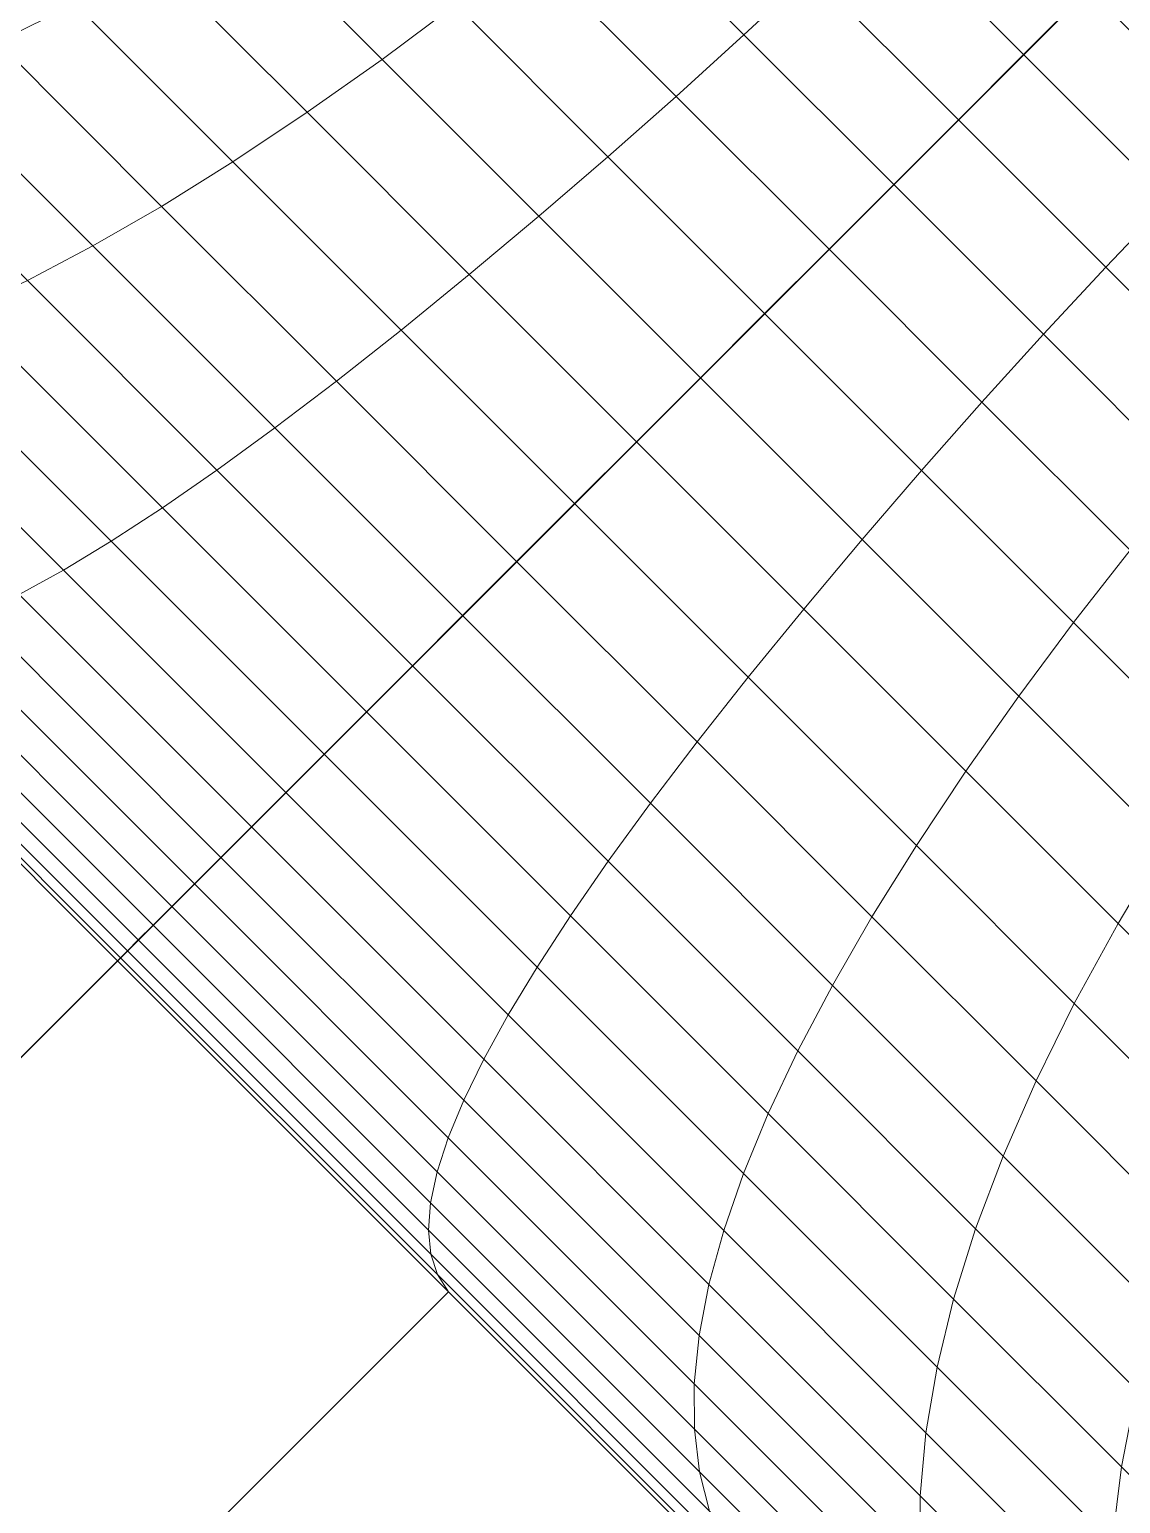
# Model space of a CAD drawing. Header units: millimetres. Extents: x 1246 to 16959, y -13818 to -1371.
# Drawn here: x 7547.013 to 7548.771, y -1390.219 to -1387.845 of the extents above; entities that cross this region are included whole.
import ezdxf

# ---------------------------------------------------------------- set-up
doc = ezdxf.new("R2010")
doc.units = ezdxf.units.MM
doc.header["$LTSCALE"] = 50
doc.layers.add('pio-Pillow Block - 3D', color=7, linetype='Continuous', lineweight=5)

# ---------------------------------------------------------------- blocks, each defined once
blk = doc.blocks.new('obj-02')
at = {"layer": 'pio-Pillow Block - 3D', "color": 7, "linetype": 'Continuous', "lineweight": 5, "transparency": 33554687}
for points in [[(51.412, 114.912), (46.0238, 109.5238), (46.0238, 109.5238), (51.412, 114.912)], [(51.412, 114.912), (51.412, 114.912), (46.0238, 109.5238), (51.412, 114.912)], [(51.412, 114.912), (46.0238, 109.5238), (46.0238, 109.5238), (51.412, 114.912)], [(51.412, 114.912), (51.412, 114.912), (46.0238, 109.5238), (51.412, 114.912)], [(51.412, 114.912), (46.0238, 109.5238), (46.0238, 109.5238), (51.412, 114.912)], [(51.412, 114.912), (51.412, 114.912), (46.0238, 109.5238), (51.412, 114.912)], [(51.412, 114.912), (46.0238, 109.5238), (46.0238, 109.5238), (51.412, 114.912)], [(51.412, 114.912), (51.412, 114.912), (46.0238, 109.5238), (51.412, 114.912)], [(51.412, 114.912), (46.0238, 109.5238), (46.0238, 109.5238), (51.412, 114.912)], [(51.412, 114.912), (51.412, 114.912), (46.0238, 109.5238), (51.412, 114.912)], [(51.412, 114.912), (46.0238, 109.5238), (46.0238, 109.5238), (51.412, 114.912)], [(51.412, 114.912), (51.412, 114.912), (46.0238, 109.5238), (51.412, 114.912)], [(51.412, 114.912), (46.0238, 109.5238), (46.0238, 109.5238), (51.412, 114.912)], [(51.412, 114.912), (51.412, 114.912), (46.0238, 109.5238), (51.412, 114.912)], [(51.412, 114.912), (46.0238, 109.5238), (46.0238, 109.5238), (51.412, 114.912)], [(51.412, 114.912), (51.412, 114.912), (46.0238, 109.5238), (51.412, 114.912)], [(51.412, 114.912), (46.0238, 109.5238), (46.0238, 109.5238), (51.412, 114.912)], [(51.412, 114.912), (51.412, 114.912), (46.0238, 109.5238), (51.412, 114.912)], [(51.412, 114.912), (46.0238, 109.5238), (46.0238, 109.5238), (51.412, 114.912)], [(51.412, 114.912), (51.412, 114.912), (46.0238, 109.5238), (51.412, 114.912)], [(51.412, 114.912), (46.0238, 109.5238), (46.0238, 109.5238), (51.412, 114.912)], [(51.412, 114.912), (51.412, 114.912), (46.0238, 109.5238), (51.412, 114.912)], [(51.412, 114.912), (46.0238, 109.5238), (46.0238, 109.5238), (51.412, 114.912)], [(51.412, 114.912), (51.412, 114.912), (46.0238, 109.5238), (51.412, 114.912)], [(51.412, 114.912), (46.0238, 109.5238), (46.0238, 109.5238), (51.412, 114.912)], [(51.412, 114.912), (51.412, 114.912), (46.0238, 109.5238), (51.412, 114.912)], [(51.412, 114.912), (46.0238, 109.5238), (46.0238, 109.5238), (51.412, 114.912)], [(51.412, 114.912), (51.412, 114.912), (46.0238, 109.5238), (51.412, 114.912)], [(51.412, 114.912), (46.0238, 109.5238), (46.0238, 109.5238), (51.412, 114.912)], [(51.412, 114.912), (51.412, 114.912), (46.0238, 109.5238), (51.412, 114.912)], [(51.412, 114.912), (46.0238, 109.5238), (46.0238, 109.5238), (51.412, 114.912)], [(51.412, 114.912), (51.412, 114.912), (46.0238, 109.5238), (51.412, 114.912)], [(51.412, 114.912), (46.0238, 109.5238), (46.0238, 109.5238), (51.412, 114.912)], [(51.412, 114.912), (51.412, 114.912), (46.0238, 109.5238), (51.412, 114.912)], [(51.412, 114.912), (46.0238, 109.5238), (46.0238, 109.5238), (51.412, 114.912)], [(51.412, 114.912), (51.412, 114.912), (46.0238, 109.5238), (51.412, 114.912)], [(51.412, 114.912), (46.0238, 109.5238), (46.0238, 109.5238), (51.412, 114.912)], [(51.412, 114.912), (51.412, 114.912), (46.0238, 109.5238), (51.412, 114.912)], [(51.412, 114.912), (46.0238, 109.5238), (46.0238, 109.5238), (51.412, 114.912)], [(51.412, 114.912), (51.412, 114.912), (46.0238, 109.5238), (51.412, 114.912)], [(51.412, 114.912), (46.0238, 109.5238), (46.0238, 109.5238), (51.412, 114.912)], [(51.412, 114.912), (51.412, 114.912), (46.0238, 109.5238), (51.412, 114.912)], [(51.412, 114.912), (46.0238, 109.5238), (46.0238, 109.5238), (51.412, 114.912)], [(51.412, 114.912), (51.412, 114.912), (46.0238, 109.5238), (51.412, 114.912)], [(51.412, 114.912), (46.0238, 109.5238), (46.0238, 109.5238), (51.412, 114.912)], [(51.412, 114.912), (51.412, 114.912), (46.0238, 109.5238), (51.412, 114.912)], [(51.412, 114.912), (46.0238, 109.5238), (46.0238, 109.5238), (51.412, 114.912)], [(51.412, 114.912), (51.412, 114.912), (46.0238, 109.5238), (51.412, 114.912)], [(51.412, 114.912), (46.0238, 109.5238), (46.0238, 109.5238), (51.412, 114.912)], [(51.412, 114.912), (51.412, 114.912), (46.0238, 109.5238), (51.412, 114.912)], [(51.412, 114.912), (46.0238, 109.5238), (46.0238, 109.5238), (51.412, 114.912)], [(51.412, 114.912), (51.412, 114.912), (46.0238, 109.5238), (51.412, 114.912)], [(51.412, 114.912), (46.0238, 109.5238), (46.0238, 109.5238), (51.412, 114.912)], [(51.412, 114.912), (51.412, 114.912), (46.0238, 109.5238), (51.412, 114.912)], [(51.412, 114.912), (46.0238, 109.5238), (46.0238, 109.5238), (51.412, 114.912)], [(51.412, 114.912), (51.412, 114.912), (46.0238, 109.5238), (51.412, 114.912)], [(51.412, 114.912), (46.0238, 109.5238), (46.0238, 109.5238), (51.412, 114.912)], [(51.412, 114.912), (51.412, 114.912), (46.0238, 109.5238), (51.412, 114.912)], [(51.412, 114.912), (46.0238, 109.5238), (46.0238, 109.5238), (51.412, 114.912)], [(51.412, 114.912), (51.412, 114.912), (46.0238, 109.5238), (51.412, 114.912)], [(51.412, 114.912), (46.0238, 109.5238), (46.0238, 109.5238), (51.412, 114.912)], [(51.412, 114.912), (51.412, 114.912), (46.0238, 109.5238), (51.412, 114.912)], [(51.412, 114.912), (46.0238, 109.5238), (46.0238, 109.5238), (51.412, 114.912)], [(51.412, 114.912), (51.412, 114.912), (46.0238, 109.5238), (51.412, 114.912)], [(51.412, 114.912), (46.0238, 109.5238), (46.0238, 109.5238), (51.412, 114.912)], [(51.412, 114.912), (51.412, 114.912), (46.0238, 109.5238), (51.412, 114.912)], [(51.412, 114.912), (46.0238, 109.5238), (46.0238, 109.5238), (51.412, 114.912)], [(51.412, 114.912), (51.412, 114.912), (46.0238, 109.5238), (51.412, 114.912)], [(51.412, 114.912), (46.0238, 109.5238), (46.0238, 109.5238), (51.412, 114.912)], [(51.412, 114.912), (51.412, 114.912), (46.0238, 109.5238), (51.412, 114.912)], [(51.412, 114.912), (46.0238, 109.5238), (46.0238, 109.5238), (51.412, 114.912)], [(51.412, 114.912), (51.412, 114.912), (46.0238, 109.5238), (51.412, 114.912)], [(51.412, 114.912), (46.0238, 109.5238), (46.0238, 109.5238), (51.412, 114.912)], [(51.412, 114.912), (51.412, 114.912), (46.0238, 109.5238), (51.412, 114.912)], [(47.9306, 112.3806), (48.1644, 112.1467), (48.2727, 112.2474), (48.0425, 112.4776), (47.9306, 112.3806)], [(48.1644, 112.1467), (47.9306, 112.3806), (48.0425, 112.4776), (48.2727, 112.2474), (48.1644, 112.1467)], [(48.38, 112.3498), (48.6149, 112.1149), (48.7201, 112.2201), (48.4863, 112.4538), (48.38, 112.3498)], [(48.6149, 112.1149), (48.38, 112.3498), (48.4863, 112.4538), (48.7201, 112.2201), (48.6149, 112.1149)], [(47.3445, 112.3441), (47.5814, 112.1072), (47.7, 112.1954), (47.4701, 112.4253), (47.3445, 112.3441)], [(47.5814, 112.1072), (47.3445, 112.3441), (47.4701, 112.4253), (47.7, 112.1954), (47.5814, 112.1072)], [(47.8164, 112.2865), (48.0552, 112.0477), (48.1644, 112.1467), (47.9306, 112.3806), (47.8164, 112.2865)], [(48.0552, 112.0477), (47.8164, 112.2865), (47.9306, 112.3806), (48.1644, 112.1467), (48.0552, 112.0477)], [(47.2154, 112.2671), (47.4606, 112.022), (47.5814, 112.1072), (47.3445, 112.3441), (47.2154, 112.2671)], [(47.4606, 112.022), (47.2154, 112.2671), (47.3445, 112.3441), (47.5814, 112.1072), (47.4606, 112.022)], [(48.2727, 112.2474), (48.5101, 112.0101), (48.6149, 112.1149), (48.38, 112.3498), (48.2727, 112.2474)], [(48.5101, 112.0101), (48.2727, 112.2474), (48.38, 112.3498), (48.6149, 112.1149), (48.5101, 112.0101)], [(47.7, 112.1954), (47.945, 111.9504), (48.0552, 112.0477), (47.8164, 112.2865), (47.7, 112.1954)], [(47.945, 111.9504), (47.7, 112.1954), (47.8164, 112.2865), (48.0552, 112.0477), (47.945, 111.9504)], [(47.0866, 112.1966), (47.3409, 111.9423), (47.4606, 112.022), (47.2154, 112.2671), (47.0866, 112.1966)], [(47.3409, 111.9423), (47.0866, 112.1966), (47.2154, 112.2671), (47.4606, 112.022), (47.3409, 111.9423)], [(48.1644, 112.1467), (48.4056, 111.9056), (48.5101, 112.0101), (48.2727, 112.2474), (48.1644, 112.1467)], [(48.4056, 111.9056), (48.1644, 112.1467), (48.2727, 112.2474), (48.5101, 112.0101), (48.4056, 111.9056)], [(46.9616, 112.1349), (47.2259, 111.8705), (47.3409, 111.9423), (47.0866, 112.1966), (46.9616, 112.1349)], [(47.2259, 111.8705), (46.9616, 112.1349), (47.0866, 112.1966), (47.3409, 111.9423), (47.2259, 111.8705)], [(48.6149, 112.1149), (48.7201, 112.2201), (48.7201, 112.2201), (48.6149, 112.1149)], [(48.8498, 111.88), (48.6149, 112.1149), (48.7201, 112.2201), (48.9538, 111.9863), (48.8498, 111.88)], [(48.6149, 112.1149), (48.8498, 111.88), (48.9538, 111.9863), (48.7201, 112.2201), (48.6149, 112.1149)], [(47.5814, 112.1072), (47.8339, 111.8547), (47.945, 111.9504), (47.7, 112.1954), (47.5814, 112.1072)], [(47.8339, 111.8547), (47.5814, 112.1072), (47.7, 112.1954), (47.945, 111.9504), (47.8339, 111.8547)], [(46.8405, 112.0819), (47.1156, 111.8068), (47.2259, 111.8705), (46.9616, 112.1349), (46.8405, 112.0819)], [(47.1156, 111.8068), (46.8405, 112.0819), (46.9616, 112.1349), (47.2259, 111.8705), (47.1156, 111.8068)], [(48.0552, 112.0477), (48.3015, 111.8015), (48.4056, 111.9056), (48.1644, 112.1467), (48.0552, 112.0477)], [(48.3015, 111.8015), (48.0552, 112.0477), (48.1644, 112.1467), (48.4056, 111.9056), (48.3015, 111.8015)], [(47.4606, 112.022), (47.7218, 111.7607), (47.8339, 111.8547), (47.5814, 112.1072), (47.4606, 112.022)], [(47.7218, 111.7607), (47.4606, 112.022), (47.5814, 112.1072), (47.8339, 111.8547), (47.7218, 111.7607)], [(48.5101, 112.0101), (48.6149, 112.1149), (48.6149, 112.1149), (48.5101, 112.0101)], [(48.7474, 111.7727), (48.5101, 112.0101), (48.6149, 112.1149), (48.8498, 111.88), (48.7474, 111.7727)], [(48.5101, 112.0101), (48.7474, 111.7727), (48.8498, 111.88), (48.6149, 112.1149), (48.5101, 112.0101)], [(46.7233, 112.0376), (47.0099, 111.751), (47.1156, 111.8068), (46.8405, 112.0819), (46.7233, 112.0376)], [(47.0099, 111.751), (46.7233, 112.0376), (46.8405, 112.0819), (47.1156, 111.8068), (47.0099, 111.751)], [(47.945, 111.9504), (48.1977, 111.6977), (48.3015, 111.8015), (48.0552, 112.0477), (47.945, 111.9504)], [(48.1977, 111.6977), (47.945, 111.9504), (48.0552, 112.0477), (48.3015, 111.8015), (48.1977, 111.6977)], [(47.3409, 111.9423), (47.612, 111.6712), (47.7218, 111.7607), (47.4606, 112.022), (47.3409, 111.9423)], [(47.612, 111.6712), (47.3409, 111.9423), (47.4606, 112.022), (47.7218, 111.7607), (47.612, 111.6712)], [(48.4056, 111.9056), (48.5101, 112.0101), (48.5101, 112.0101), (48.4056, 111.9056)], [(48.6467, 111.6644), (48.4056, 111.9056), (48.5101, 112.0101), (48.7474, 111.7727), (48.6467, 111.6644)], [(48.4056, 111.9056), (48.6467, 111.6644), (48.7474, 111.7727), (48.5101, 112.0101), (48.4056, 111.9056)], [(47.2259, 111.8705), (47.5077, 111.5888), (47.612, 111.6712), (47.3409, 111.9423), (47.2259, 111.8705)], [(47.5077, 111.5888), (47.2259, 111.8705), (47.3409, 111.9423), (47.612, 111.6712), (47.5077, 111.5888)], [(47.8339, 111.8547), (48.0943, 111.5943), (48.1977, 111.6977), (47.945, 111.9504), (47.8339, 111.8547)], [(48.0943, 111.5943), (47.8339, 111.8547), (47.945, 111.9504), (48.1977, 111.6977), (48.0943, 111.5943)], [(48.3015, 111.8015), (48.4056, 111.9056), (48.4056, 111.9056), (48.3015, 111.8015)], [(48.5477, 111.5552), (48.3015, 111.8015), (48.4056, 111.9056), (48.6467, 111.6644), (48.5477, 111.5552)], [(48.3015, 111.8015), (48.5477, 111.5552), (48.6467, 111.6644), (48.4056, 111.9056), (48.3015, 111.8015)], [(47.1156, 111.8068), (47.4088, 111.5136), (47.5077, 111.5888), (47.2259, 111.8705), (47.1156, 111.8068)], [(47.4088, 111.5136), (47.1156, 111.8068), (47.2259, 111.8705), (47.5077, 111.5888), (47.4088, 111.5136)], [(48.9776, 111.5425), (48.7474, 111.7727), (48.8498, 111.88), (49.0776, 111.6522), (48.9776, 111.5425)], [(48.7474, 111.7727), (48.9776, 111.5425), (49.0776, 111.6522), (48.8498, 111.88), (48.7474, 111.7727)], [(47.7218, 111.7607), (47.9913, 111.4913), (48.0943, 111.5943), (47.8339, 111.8547), (47.7218, 111.7607)], [(47.9913, 111.4913), (47.7218, 111.7607), (47.8339, 111.8547), (48.0943, 111.5943), (47.9913, 111.4913)], [(47.0099, 111.751), (47.3154, 111.4455), (47.4088, 111.5136), (47.1156, 111.8068), (47.0099, 111.751)], [(47.3154, 111.4455), (47.0099, 111.751), (47.1156, 111.8068), (47.4088, 111.5136), (47.3154, 111.4455)], [(48.1977, 111.6977), (48.3015, 111.8015), (48.3015, 111.8015), (48.1977, 111.6977)], [(48.4504, 111.445), (48.1977, 111.6977), (48.3015, 111.8015), (48.5477, 111.5552), (48.4504, 111.445)], [(48.1977, 111.6977), (48.4504, 111.445), (48.5477, 111.5552), (48.3015, 111.8015), (48.1977, 111.6977)], [(48.8806, 111.4306), (48.6467, 111.6644), (48.7474, 111.7727), (48.9776, 111.5425), (48.8806, 111.4306)], [(48.6467, 111.6644), (48.8806, 111.4306), (48.9776, 111.5425), (48.7474, 111.7727), (48.6467, 111.6644)], [(46.9089, 111.7033), (47.2275, 111.3847), (47.3154, 111.4455), (47.0099, 111.751), (46.9089, 111.7033)], [(47.2275, 111.3847), (46.9089, 111.7033), (47.0099, 111.751), (47.3154, 111.4455), (47.2275, 111.3847)], [(47.612, 111.6712), (47.8916, 111.3916), (47.9913, 111.4913), (47.7218, 111.7607), (47.612, 111.6712)], [(47.8916, 111.3916), (47.612, 111.6712), (47.7218, 111.7607), (47.9913, 111.4913), (47.8916, 111.3916)], [(46.8126, 111.6635), (47.1451, 111.331), (47.2275, 111.3847), (46.9089, 111.7033), (46.8126, 111.6635)], [(47.1451, 111.331), (46.8126, 111.6635), (46.9089, 111.7033), (47.2275, 111.3847), (47.1451, 111.331)], [(48.0943, 111.5943), (48.1977, 111.6977), (48.1977, 111.6977), (48.0943, 111.5943)], [(48.3547, 111.3339), (48.0943, 111.5943), (48.1977, 111.6977), (48.4504, 111.445), (48.3547, 111.3339)], [(48.0943, 111.5943), (48.3547, 111.3339), (48.4504, 111.445), (48.1977, 111.6977), (48.0943, 111.5943)], [(46.7208, 111.6317), (47.0681, 111.2845), (47.1451, 111.331), (46.8126, 111.6635), (46.7208, 111.6317)], [(47.0681, 111.2845), (46.7208, 111.6317), (46.8126, 111.6635), (47.1451, 111.331), (47.0681, 111.2845)], [(47.5077, 111.5888), (47.7982, 111.2982), (47.8916, 111.3916), (47.612, 111.6712), (47.5077, 111.5888)], [(47.7982, 111.2982), (47.5077, 111.5888), (47.612, 111.6712), (47.8916, 111.3916), (47.7982, 111.2982)], [(48.7865, 111.3164), (48.5477, 111.5552), (48.6467, 111.6644), (48.8806, 111.4306), (48.7865, 111.3164)], [(48.5477, 111.5552), (48.7865, 111.3164), (48.8806, 111.4306), (48.6467, 111.6644), (48.5477, 111.5552)], [(46.6338, 111.608), (46.9966, 111.2451), (47.0681, 111.2845), (46.7208, 111.6317), (46.6338, 111.608)], [(46.9966, 111.2451), (46.6338, 111.608), (46.7208, 111.6317), (47.0681, 111.2845), (46.9966, 111.2451)], [(47.4088, 111.5136), (47.7112, 111.2112), (47.7982, 111.2982), (47.5077, 111.5888), (47.4088, 111.5136)], [(47.7112, 111.2112), (47.4088, 111.5136), (47.5077, 111.5888), (47.7982, 111.2982), (47.7112, 111.2112)], [(47.9913, 111.4913), (48.0943, 111.5943), (48.0943, 111.5943), (47.9913, 111.4913)], [(48.2607, 111.2218), (47.9913, 111.4913), (48.0943, 111.5943), (48.3547, 111.3339), (48.2607, 111.2218)], [(47.9913, 111.4913), (48.2607, 111.2218), (48.3547, 111.3339), (48.0943, 111.5943), (47.9913, 111.4913)], [(48.6954, 111.2), (48.4504, 111.445), (48.5477, 111.5552), (48.7865, 111.3164), (48.6954, 111.2)], [(48.4504, 111.445), (48.6954, 111.2), (48.7865, 111.3164), (48.5477, 111.5552), (48.4504, 111.445)], [(47.3154, 111.4455), (47.6305, 111.1305), (47.7112, 111.2112), (47.4088, 111.5136), (47.3154, 111.4455)], [(47.6305, 111.1305), (47.3154, 111.4455), (47.4088, 111.5136), (47.7112, 111.2112), (47.6305, 111.1305)], [(47.8916, 111.3916), (47.9913, 111.4913), (47.9913, 111.4913), (47.8916, 111.3916)], [(48.1712, 111.112), (47.8916, 111.3916), (47.9913, 111.4913), (48.2607, 111.2218), (48.1712, 111.112)], [(47.8916, 111.3916), (48.1712, 111.112), (48.2607, 111.2218), (47.9913, 111.4913), (47.8916, 111.3916)], [(47.2275, 111.3847), (47.5561, 111.0561), (47.6305, 111.1305), (47.3154, 111.4455), (47.2275, 111.3847)], [(47.5561, 111.0561), (47.2275, 111.3847), (47.3154, 111.4455), (47.6305, 111.1305), (47.5561, 111.0561)], [(48.6072, 111.0814), (48.3547, 111.3339), (48.4504, 111.445), (48.6954, 111.2), (48.6072, 111.0814)], [(48.3547, 111.3339), (48.6072, 111.0814), (48.6954, 111.2), (48.4504, 111.445), (48.3547, 111.3339)], [(47.7982, 111.2982), (47.8916, 111.3916), (47.8916, 111.3916), (47.7982, 111.2982)], [(48.0888, 111.0077), (47.7982, 111.2982), (47.8916, 111.3916), (48.1712, 111.112), (48.0888, 111.0077)], [(47.7982, 111.2982), (48.0888, 111.0077), (48.1712, 111.112), (47.8916, 111.3916), (47.7982, 111.2982)], [(47.1451, 111.331), (47.488, 110.988), (47.5561, 111.0561), (47.2275, 111.3847), (47.1451, 111.331)], [(47.488, 110.988), (47.1451, 111.331), (47.2275, 111.3847), (47.5561, 111.0561), (47.488, 110.988)], [(47.0681, 111.2845), (47.4263, 110.9263), (47.488, 110.988), (47.1451, 111.331), (47.0681, 111.2845)], [(47.4263, 110.9263), (47.0681, 111.2845), (47.1451, 111.331), (47.488, 110.988), (47.4263, 110.9263)], [(48.522, 110.9606), (48.2607, 111.2218), (48.3547, 111.3339), (48.6072, 111.0814), (48.522, 110.9606)], [(48.2607, 111.2218), (48.522, 110.9606), (48.6072, 111.0814), (48.3547, 111.3339), (48.2607, 111.2218)], [(47.7112, 111.2112), (47.7982, 111.2982), (47.7982, 111.2982), (47.7112, 111.2112)], [(48.0136, 110.9088), (47.7112, 111.2112), (47.7982, 111.2982), (48.0888, 111.0077), (48.0136, 110.9088)], [(47.7112, 111.2112), (48.0136, 110.9088), (48.0888, 111.0077), (47.7982, 111.2982), (47.7112, 111.2112)], [(48.9253, 110.9701), (48.6954, 111.2), (48.7865, 111.3164), (49.0105, 111.0924), (48.9253, 110.9701)], [(48.6954, 111.2), (48.9253, 110.9701), (49.0105, 111.0924), (48.7865, 111.3164), (48.6954, 111.2)], [(46.9966, 111.2451), (47.3709, 110.8709), (47.4263, 110.9263), (47.0681, 111.2845), (46.9966, 111.2451)], [(47.3709, 110.8709), (46.9966, 111.2451), (47.0681, 111.2845), (47.4263, 110.9263), (47.3709, 110.8709)], [(46.9306, 111.2129), (47.3218, 110.8218), (47.3709, 110.8709), (46.9966, 111.2451), (46.9306, 111.2129)], [(47.3218, 110.8218), (46.9306, 111.2129), (46.9966, 111.2451), (47.3709, 110.8709), (47.3218, 110.8218)], [(46.8701, 111.188), (47.279, 110.779), (47.3218, 110.8218), (46.9306, 111.2129), (46.8701, 111.188)], [(47.279, 110.779), (46.8701, 111.188), (46.9306, 111.2129), (47.3218, 110.8218), (47.279, 110.779)], [(47.6305, 111.1305), (47.7112, 111.2112), (47.7112, 111.2112), (47.6305, 111.1305)], [(47.9455, 110.8154), (47.6305, 111.1305), (47.7112, 111.2112), (48.0136, 110.9088), (47.9455, 110.8154)], [(47.6305, 111.1305), (47.9455, 110.8154), (48.0136, 110.9088), (47.7112, 111.2112), (47.6305, 111.1305)], [(48.4423, 110.8409), (48.1712, 111.112), (48.2607, 111.2218), (48.522, 110.9606), (48.4423, 110.8409)], [(48.1712, 111.112), (48.4423, 110.8409), (48.522, 110.9606), (48.2607, 111.2218), (48.1712, 111.112)], [(48.8441, 110.8445), (48.6072, 111.0814), (48.6954, 111.2), (48.9253, 110.9701), (48.8441, 110.8445)], [(48.6072, 111.0814), (48.8441, 110.8445), (48.9253, 110.9701), (48.6954, 111.2), (48.6072, 111.0814)], [(45.4905, 110.0571), (46.0238, 109.5238), (47.1553, 110.6553), (46.622, 111.1886), (45.4905, 110.0571)], [(46.0238, 109.5238), (45.4905, 110.0571), (46.622, 111.1886), (47.1553, 110.6553), (46.0238, 109.5238)], [(46.622, 111.1886), (47.1553, 110.6553), (47.1601, 110.6601), (46.6497, 111.1706), (46.622, 111.1886)], [(47.1553, 110.6553), (46.622, 111.1886), (46.6497, 111.1706), (47.1601, 110.6601), (47.1553, 110.6553)], [(46.8151, 111.1701), (47.2426, 110.7426), (47.279, 110.779), (46.8701, 111.188), (46.8151, 111.1701)], [(47.2426, 110.7426), (46.8151, 111.1701), (46.8701, 111.188), (47.279, 110.779), (47.2426, 110.7426)], [(46.6497, 111.1706), (47.1601, 110.6601), (47.1713, 110.6713), (46.6828, 111.1597), (46.6497, 111.1706)], [(47.1601, 110.6601), (46.6497, 111.1706), (46.6828, 111.1597), (47.1713, 110.6713), (47.1601, 110.6601)], [(46.6828, 111.1597), (47.1713, 110.6713), (47.1887, 110.6887), (46.7214, 111.156), (46.6828, 111.1597)], [(47.1713, 110.6713), (46.6828, 111.1597), (46.7214, 111.156), (47.1887, 110.6887), (47.1713, 110.6713)], [(46.7214, 111.156), (47.1887, 110.6887), (47.2125, 110.7125), (46.7655, 111.1595), (46.7214, 111.156)], [(47.1887, 110.6887), (46.7214, 111.156), (46.7655, 111.1595), (47.2125, 110.7125), (47.1887, 110.6887)], [(46.7655, 111.1595), (47.2125, 110.7125), (47.2426, 110.7426), (46.8151, 111.1701), (46.7655, 111.1595)], [(47.2125, 110.7125), (46.7655, 111.1595), (46.8151, 111.1701), (47.2426, 110.7426), (47.2125, 110.7125)], [(47.5561, 111.0561), (47.6305, 111.1305), (47.6305, 111.1305), (47.5561, 111.0561)], [(47.8847, 110.7275), (47.5561, 111.0561), (47.6305, 111.1305), (47.9455, 110.8154), (47.8847, 110.7275)], [(47.5561, 111.0561), (47.8847, 110.7275), (47.9455, 110.8154), (47.6305, 111.1305), (47.5561, 111.0561)], [(48.3705, 110.7259), (48.0888, 111.0077), (48.1712, 111.112), (48.4423, 110.8409), (48.3705, 110.7259)], [(48.0888, 111.0077), (48.3705, 110.7259), (48.4423, 110.8409), (48.1712, 111.112), (48.0888, 111.0077)], [(48.7671, 110.7154), (48.522, 110.9606), (48.6072, 111.0814), (48.8441, 110.8445), (48.7671, 110.7154)], [(48.522, 110.9606), (48.7671, 110.7154), (48.8441, 110.8445), (48.6072, 111.0814), (48.522, 110.9606)], [(47.488, 110.988), (47.5561, 111.0561), (47.5561, 111.0561), (47.488, 110.988)], [(47.831, 110.6451), (47.488, 110.988), (47.5561, 111.0561), (47.8847, 110.7275), (47.831, 110.6451)], [(47.488, 110.988), (47.831, 110.6451), (47.8847, 110.7275), (47.5561, 111.0561), (47.488, 110.988)], [(47.4263, 110.9263), (47.488, 110.988), (47.488, 110.988), (47.4263, 110.9263)], [(47.7845, 110.5681), (47.4263, 110.9263), (47.488, 110.988), (47.831, 110.6451), (47.7845, 110.5681)], [(47.4263, 110.9263), (47.7845, 110.5681), (47.831, 110.6451), (47.488, 110.988), (47.4263, 110.9263)], [(48.3068, 110.6156), (48.0136, 110.9088), (48.0888, 111.0077), (48.3705, 110.7259), (48.3068, 110.6156)], [(48.0136, 110.9088), (48.3068, 110.6156), (48.3705, 110.7259), (48.0888, 111.0077), (48.0136, 110.9088)], [(48.6966, 110.5866), (48.4423, 110.8409), (48.522, 110.9606), (48.7671, 110.7154), (48.6966, 110.5866)], [(48.4423, 110.8409), (48.6966, 110.5866), (48.7671, 110.7154), (48.522, 110.9606), (48.4423, 110.8409)], [(47.3709, 110.8709), (47.4263, 110.9263), (47.4263, 110.9263), (47.3709, 110.8709)], [(47.7451, 110.4966), (47.3709, 110.8709), (47.4263, 110.9263), (47.7845, 110.5681), (47.7451, 110.4966)], [(47.3709, 110.8709), (47.7451, 110.4966), (47.7845, 110.5681), (47.4263, 110.9263), (47.3709, 110.8709)], [(48.251, 110.5099), (47.9455, 110.8154), (48.0136, 110.9088), (48.3068, 110.6156), (48.251, 110.5099)], [(47.9455, 110.8154), (48.251, 110.5099), (48.3068, 110.6156), (48.0136, 110.9088), (47.9455, 110.8154)], [(47.3218, 110.8218), (47.3709, 110.8709), (47.3709, 110.8709), (47.3218, 110.8218)], [(47.7129, 110.4306), (47.3218, 110.8218), (47.3709, 110.8709), (47.7451, 110.4966), (47.7129, 110.4306)], [(47.3218, 110.8218), (47.7129, 110.4306), (47.7451, 110.4966), (47.3709, 110.8709), (47.3218, 110.8218)], [(48.9887, 110.4938), (48.7671, 110.7154), (48.8441, 110.8445), (49.0583, 110.6304), (48.9887, 110.4938)], [(48.7671, 110.7154), (48.9887, 110.4938), (49.0583, 110.6304), (48.8441, 110.8445), (48.7671, 110.7154)], [(47.279, 110.779), (47.3218, 110.8218), (47.3218, 110.8218), (47.279, 110.779)], [(47.688, 110.3701), (47.279, 110.779), (47.3218, 110.8218), (47.7129, 110.4306), (47.688, 110.3701)], [(47.279, 110.779), (47.688, 110.3701), (47.7129, 110.4306), (47.3218, 110.8218), (47.279, 110.779)], [(48.6349, 110.4616), (48.3705, 110.7259), (48.4423, 110.8409), (48.6966, 110.5866), (48.6349, 110.4616)], [(48.3705, 110.7259), (48.6349, 110.4616), (48.6966, 110.5866), (48.4423, 110.8409), (48.3705, 110.7259)], [(48.2033, 110.4089), (47.8847, 110.7275), (47.9455, 110.8154), (48.251, 110.5099), (48.2033, 110.4089)], [(47.8847, 110.7275), (48.2033, 110.4089), (48.251, 110.5099), (47.9455, 110.8154), (47.8847, 110.7275)], [(47.2426, 110.7426), (47.279, 110.779), (47.279, 110.779), (47.2426, 110.7426)], [(47.6701, 110.3151), (47.2426, 110.7426), (47.279, 110.779), (47.688, 110.3701), (47.6701, 110.3151)], [(47.2426, 110.7426), (47.6701, 110.3151), (47.688, 110.3701), (47.279, 110.779), (47.2426, 110.7426)], [(47.2125, 110.7125), (47.2426, 110.7426), (47.2426, 110.7426), (47.2125, 110.7125)], [(47.6595, 110.2655), (47.2125, 110.7125), (47.2426, 110.7426), (47.6701, 110.3151), (47.6595, 110.2655)], [(47.2125, 110.7125), (47.6595, 110.2655), (47.6701, 110.3151), (47.2426, 110.7426), (47.2125, 110.7125)], [(48.1635, 110.3126), (47.831, 110.6451), (47.8847, 110.7275), (48.2033, 110.4089), (48.1635, 110.3126)], [(47.831, 110.6451), (48.1635, 110.3126), (48.2033, 110.4089), (47.8847, 110.7275), (47.831, 110.6451)], [(48.5819, 110.3405), (48.3068, 110.6156), (48.3705, 110.7259), (48.6349, 110.4616), (48.5819, 110.3405)], [(48.3068, 110.6156), (48.5819, 110.3405), (48.6349, 110.4616), (48.3705, 110.7259), (48.3068, 110.6156)], [(47.1887, 110.6887), (47.2125, 110.7125), (47.2125, 110.7125), (47.1887, 110.6887)], [(47.656, 110.2214), (47.1887, 110.6887), (47.2125, 110.7125), (47.6595, 110.2655), (47.656, 110.2214)], [(47.1887, 110.6887), (47.656, 110.2214), (47.6595, 110.2655), (47.2125, 110.7125), (47.1887, 110.6887)], [(48.9265, 110.3567), (48.6966, 110.5866), (48.7671, 110.7154), (48.9887, 110.4938), (48.9265, 110.3567)], [(48.6966, 110.5866), (48.9265, 110.3567), (48.9887, 110.4938), (48.7671, 110.7154), (48.6966, 110.5866)], [(47.1713, 110.6713), (47.1887, 110.6887), (47.1887, 110.6887), (47.1713, 110.6713)], [(47.6597, 110.1828), (47.1713, 110.6713), (47.1887, 110.6887), (47.656, 110.2214), (47.6597, 110.1828)], [(47.1713, 110.6713), (47.6597, 110.1828), (47.656, 110.2214), (47.1887, 110.6887), (47.1713, 110.6713)], [(46.0238, 109.5238), (47.1553, 110.6553), (47.1553, 110.6553), (46.0238, 109.5238)], [(46.5571, 108.9905), (46.0238, 109.5238), (47.1553, 110.6553), (47.6886, 110.122), (46.5571, 108.9905)], [(46.0238, 109.5238), (46.5571, 108.9905), (47.6886, 110.122), (47.1553, 110.6553), (46.0238, 109.5238)], [(47.1553, 110.6553), (47.1601, 110.6601), (47.1601, 110.6601), (47.1553, 110.6553)], [(47.6886, 110.122), (47.1553, 110.6553), (47.1601, 110.6601), (47.6706, 110.1497), (47.6886, 110.122)], [(47.1553, 110.6553), (47.6886, 110.122), (47.6706, 110.1497), (47.1601, 110.6601), (47.1553, 110.6553)], [(47.1601, 110.6601), (47.1713, 110.6713), (47.1713, 110.6713), (47.1601, 110.6601)], [(47.6706, 110.1497), (47.1601, 110.6601), (47.1713, 110.6713), (47.6597, 110.1828), (47.6706, 110.1497)], [(47.1601, 110.6601), (47.6706, 110.1497), (47.6597, 110.1828), (47.1713, 110.6713), (47.1601, 110.6601)], [(48.1317, 110.2208), (47.7845, 110.5681), (47.831, 110.6451), (48.1635, 110.3126), (48.1317, 110.2208)], [(47.7845, 110.5681), (48.1317, 110.2208), (48.1635, 110.3126), (47.831, 110.6451), (47.7845, 110.5681)], [(48.5376, 110.2233), (48.251, 110.5099), (48.3068, 110.6156), (48.5819, 110.3405), (48.5376, 110.2233)], [(48.251, 110.5099), (48.5376, 110.2233), (48.5819, 110.3405), (48.3068, 110.6156), (48.251, 110.5099)], [(48.8738, 110.2227), (48.6349, 110.4616), (48.6966, 110.5866), (48.9265, 110.3567), (48.8738, 110.2227)], [(48.6349, 110.4616), (48.8738, 110.2227), (48.9265, 110.3567), (48.6966, 110.5866), (48.6349, 110.4616)], [(48.108, 110.1338), (47.7451, 110.4966), (47.7845, 110.5681), (48.1317, 110.2208), (48.108, 110.1338)], [(47.7451, 110.4966), (48.108, 110.1338), (48.1317, 110.2208), (47.7845, 110.5681), (47.7451, 110.4966)], [(48.0922, 110.0514), (47.7129, 110.4306), (47.7451, 110.4966), (48.108, 110.1338), (48.0922, 110.0514)], [(47.7129, 110.4306), (48.0922, 110.0514), (48.108, 110.1338), (47.7451, 110.4966), (47.7129, 110.4306)], [(48.5022, 110.11), (48.2033, 110.4089), (48.251, 110.5099), (48.5376, 110.2233), (48.5022, 110.11)], [(48.2033, 110.4089), (48.5022, 110.11), (48.5376, 110.2233), (48.251, 110.5099), (48.2033, 110.4089)], [(48.8305, 110.0919), (48.5819, 110.3405), (48.6349, 110.4616), (48.8738, 110.2227), (48.8305, 110.0919)], [(48.5819, 110.3405), (48.8305, 110.0919), (48.8738, 110.2227), (48.6349, 110.4616), (48.5819, 110.3405)], [(48.0844, 109.9736), (47.688, 110.3701), (47.7129, 110.4306), (48.0922, 110.0514), (48.0844, 109.9736)], [(47.688, 110.3701), (48.0844, 109.9736), (48.0922, 110.0514), (47.7129, 110.4306), (47.688, 110.3701)], [(48.4755, 110.0005), (48.1635, 110.3126), (48.2033, 110.4089), (48.5022, 110.11), (48.4755, 110.0005)], [(48.1635, 110.3126), (48.4755, 110.0005), (48.5022, 110.11), (48.2033, 110.4089), (48.1635, 110.3126)], [(48.0847, 109.9005), (47.6701, 110.3151), (47.688, 110.3701), (48.0844, 109.9736), (48.0847, 109.9005)], [(47.6701, 110.3151), (48.0847, 109.9005), (48.0844, 109.9736), (47.688, 110.3701), (47.6701, 110.3151)], [(48.7967, 109.9642), (48.5376, 110.2233), (48.5819, 110.3405), (48.8305, 110.0919), (48.7967, 109.9642)], [(48.5376, 110.2233), (48.7967, 109.9642), (48.8305, 110.0919), (48.5819, 110.3405), (48.5376, 110.2233)], [(48.0929, 109.8321), (47.6595, 110.2655), (47.6701, 110.3151), (48.0847, 109.9005), (48.0929, 109.8321)], [(47.6595, 110.2655), (48.0929, 109.8321), (48.0847, 109.9005), (47.6701, 110.3151), (47.6595, 110.2655)], [(48.4576, 109.895), (48.1317, 110.2208), (48.1635, 110.3126), (48.4755, 110.0005), (48.4576, 109.895)], [(48.1317, 110.2208), (48.4576, 109.895), (48.4755, 110.0005), (48.1635, 110.3126), (48.1317, 110.2208)], [(48.1091, 109.7683), (47.656, 110.2214), (47.6595, 110.2655), (48.0929, 109.8321), (48.1091, 109.7683)], [(47.656, 110.2214), (48.1091, 109.7683), (48.0929, 109.8321), (47.6595, 110.2655), (47.656, 110.2214)], [(48.1333, 109.7092), (47.6597, 110.1828), (47.656, 110.2214), (48.1091, 109.7683), (48.1333, 109.7092)], [(47.6597, 110.1828), (48.1333, 109.7092), (48.1091, 109.7683), (47.656, 110.2214), (47.6597, 110.1828)], [(48.4484, 109.7933), (48.108, 110.1338), (48.1317, 110.2208), (48.4576, 109.895), (48.4484, 109.7933)], [(48.108, 110.1338), (48.4484, 109.7933), (48.4576, 109.895), (48.1317, 110.2208), (48.108, 110.1338)], [(48.7724, 109.8398), (48.5022, 110.11), (48.5376, 110.2233), (48.7967, 109.9642), (48.7724, 109.8398)], [(48.5022, 110.11), (48.7724, 109.8398), (48.7967, 109.9642), (48.5376, 110.2233), (48.5022, 110.11)], [(48.1655, 109.6547), (47.6706, 110.1497), (47.6597, 110.1828), (48.1333, 109.7092), (48.1655, 109.6547)], [(47.6706, 110.1497), (48.1655, 109.6547), (48.1333, 109.7092), (47.6597, 110.1828), (47.6706, 110.1497)], [(48.2058, 109.6049), (47.6886, 110.122), (47.6706, 110.1497), (48.1655, 109.6547), (48.2058, 109.6049)], [(47.6886, 110.122), (48.2058, 109.6049), (48.1655, 109.6547), (47.6706, 110.1497), (47.6886, 110.122)], [(48.4481, 109.6955), (48.0922, 110.0514), (48.108, 110.1338), (48.4484, 109.7933), (48.4481, 109.6955)], [(48.0922, 110.0514), (48.4481, 109.6955), (48.4484, 109.7933), (48.108, 110.1338), (48.0922, 110.0514)], [(47.0742, 108.4734), (46.5571, 108.9905), (47.6886, 110.122), (48.2058, 109.6049), (47.0742, 108.4734)], [(46.5571, 108.9905), (47.0742, 108.4734), (48.2058, 109.6049), (47.6886, 110.122), (46.5571, 108.9905)], [(48.7575, 109.7185), (48.4755, 110.0005), (48.5022, 110.11), (48.7724, 109.8398), (48.7575, 109.7185)], [(48.4755, 110.0005), (48.7575, 109.7185), (48.7724, 109.8398), (48.5022, 110.11), (48.4755, 110.0005)], [(48.4565, 109.6016), (48.0844, 109.9736), (48.0922, 110.0514), (48.4481, 109.6955), (48.4565, 109.6016)], [(48.0844, 109.9736), (48.4565, 109.6016), (48.4481, 109.6955), (48.0922, 110.0514), (48.0844, 109.9736)], [(48.7521, 109.6005), (48.4576, 109.895), (48.4755, 110.0005), (48.7575, 109.7185), (48.7521, 109.6005)], [(48.4576, 109.895), (48.7521, 109.6005), (48.7575, 109.7185), (48.4755, 110.0005), (48.4576, 109.895)], [(48.4736, 109.5116), (48.0847, 109.9005), (48.0844, 109.9736), (48.4565, 109.6016), (48.4736, 109.5116)], [(48.0847, 109.9005), (48.4736, 109.5116), (48.4565, 109.6016), (48.0844, 109.9736), (48.0847, 109.9005)], [(48.4995, 109.4254), (48.0929, 109.8321), (48.0847, 109.9005), (48.4736, 109.5116), (48.4995, 109.4254)], [(48.0929, 109.8321), (48.4995, 109.4254), (48.4736, 109.5116), (48.0847, 109.9005), (48.0929, 109.8321)], [(48.7562, 109.4856), (48.4484, 109.7933), (48.4576, 109.895), (48.7521, 109.6005), (48.7562, 109.4856)], [(48.4484, 109.7933), (48.7562, 109.4856), (48.7521, 109.6005), (48.4576, 109.895), (48.4484, 109.7933)], [(48.5342, 109.3432), (48.1091, 109.7683), (48.0929, 109.8321), (48.4995, 109.4254), (48.5342, 109.3432)], [(48.1091, 109.7683), (48.5342, 109.3432), (48.4995, 109.4254), (48.0929, 109.8321), (48.1091, 109.7683)], [(49.0009, 109.4751), (48.7575, 109.7185), (48.7724, 109.8398), (49.0056, 109.6066), (49.0009, 109.4751)], [(48.7575, 109.7185), (49.0009, 109.4751), (49.0056, 109.6066), (48.7724, 109.8398), (48.7575, 109.7185)], [(48.7697, 109.3739), (48.4481, 109.6955), (48.4484, 109.7933), (48.7562, 109.4856), (48.7697, 109.3739)], [(48.4481, 109.6955), (48.7697, 109.3739), (48.7562, 109.4856), (48.4484, 109.7933), (48.4481, 109.6955)]]:
    blk.add_lwpolyline(points, dxfattribs=at)

msp = doc.modelspace()

# ---------------------------------------------------------------- block references
at = {"layer": 'pio-Pillow Block - 3D', "color": 7, "transparency": 33554687}
msp.add_blockref('obj-02', (7500, -1500), dxfattribs=at)

doc.saveas('drawing.dxf')
